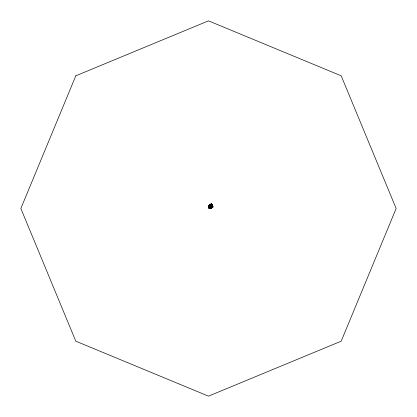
<?xml version="1.0" encoding="UTF-8"?>
<svg xmlns="http://www.w3.org/2000/svg" width="417" height="417" viewBox="0 0 417 417"><rect width="100%" height="100%" fill="white"/><g stroke="black" fill="none" stroke-linecap="round" stroke-linejoin="round"><path stroke-width="0.63" d="M209.334 206.587L210.001 205.399M209.548 205.941L209.433 206.389M209.35 205.644L209.214 205.263L209.011 206.431L208.656 206.326L208.677 205.367L209.214 205.263L209.011 206.431L209.146 205.216L209.35 205.644L209.011 206.431L208.568 206.149L208.677 205.367L209.35 205.644L208.568 206.149L209.214 205.852L209.021 205.289M210.939 207.369L209.011 207.296L208.917 206.743L209.725 206.29L209.887 207.176L210.382 207.369L209.537 206.978L209.887 207.176L208.922 207.213L208.641 206.738L209.339 206.551L209.819 205.753L209.542 206.504M211.815 206.118L212.284 206.16L212.712 205.56L211.466 205.795L211.794 206.639L211.815 206.118L212.253 206.347L212.529 205.894L212.467 205.2L212.055 205.258L212.253 206.347L211.455 206.988L211.179 206.519M210.903 205.571L211.174 206.034L211.711 205.826L210.976 205.336L211.012 205.675L210.976 205.336L211.435 205.654L211.08 205.831L211.57 205.357L211.226 204.716L210.012 204.533L210.111 205.185L209.715 204.653L209.438 205.279L209.782 206.154L209.715 204.653L209.459 205.393M212.008 204.81L211.268 204.768L211.028 204.033L211.753 205.039L212.029 204.46L211.247 203.757L212.029 204.46L211.513 204.95L211.862 204.549L211.132 203.809L211.268 204.768L212.039 205.81L211.779 205.644L211.716 204.643L212.576 205.133L212.566 205.482L211.716 204.643L211.502 205.002L212.039 205.81L212.039 204.658L211.716 204.643L211.732 205.112L212.576 205.133L211.779 205.644L211.716 204.643L212.566 205.482M212.029 204.919L212.039 204.658M208.568 205.894L208.802 206.196L208.609 205.732L209.219 205.466M211.424 205.675L211.356 206.67L211.424 205.675L211.059 205.982M208.615 206.936L209.172 206.749L209.887 207.176L209.365 207.296L208.615 206.936L209.892 206.707L209.85 207.322L210.246 207.51L210.262 207.087L210.142 207.343L209.657 206.921M211.122 204.022L211.753 205.039L211.753 204.32L211.273 203.976L211.935 204.101L211.862 204.549L211.315 204.533L211.059 203.991L211.268 204.768L211.935 204.101L211.247 203.757M211.57 205.357L210.804 204.731L211.164 205.654L210.762 204.716L211.414 205.43L211.226 204.716L210.736 205.461M211.075 204.502L211.059 203.991L211.862 204.549M211.518 205.998C211.758 204.935 210.121 205.19 211.289 205.242L211.549 205.831L211.038 205.258L209.939 205.055L209.683 206.597L211.221 207.775L211.581 207.239C212.3 205.388 209.636 207.489 210.137 206.79L210.335 206.561L210.356 207.301M208.802 206.196L208.969 205.32M209.047 206.498L208.839 205.951L208.516 206.728L209.105 206.201L208.51 206.149L208.568 207.082L209.152 207.119M212.467 205.2L212.284 206.16L211.836 205.607L212.055 205.258L212.571 205.55L212.279 205.873L211.836 205.607L212.097 205.685M208.656 206.326L208.609 205.732L209.214 205.852L208.677 205.367M209.902 205.336L209.73 205.852C209.621 206.358 210.418 204.815 210.012 204.533L211.435 205.654L211.054 205.607M209.881 208.119L210.074 207.588L210.877 207.525M209.615 208.026L209.339 208.088L212.117 206.78L212.196 207.124L211.278 206.973L211.143 207.369M210.893 206.915L210.575 207.473L211.221 207.775L211.627 206.545L211.221 207.775L210.71 207.588L210.069 206.936L210.71 207.588L210.496 206.029M211.091 207.478L211.763 207.009L211.888 206.17L211.763 207.009L211.091 207.546M209.365 207.296L209.172 206.749L209.725 206.29L208.917 207.082L208.641 206.738L209.198 207.317L209.683 207.051L208.922 207.213L208.917 206.743L209.011 207.296M209.84 205.967L209.501 206.702L210.048 206.478L209.933 205.951M211.753 205.039L212.029 204.46L211.091 204.382M211.878 207.551L210.642 208.495L208.62 208.083L211.878 207.551L213.061 206.801L210.642 208.495L208.62 208.083L211.7 207.901L212.467 207.499L211.648 207.322L210.642 208.495L209.569 207.682L209.694 208.406M208.51 206.149L208.552 206.415L209.105 206.201L208.755 206.024L208.568 207.082L208.51 206.149L208.839 205.951M211.32 206.665L212.529 205.894L211.117 205.383M209.501 206.702L209.782 206.201L209.438 205.279M209.376 207.051L209.198 207.317L208.776 206.999L209.068 206.561M211.278 204.273L211.544 203.892L211.132 203.809L211.716 204.163L211.461 203.866M211.367 207.082L212.769 206.623L210.382 207.812M212.206 207.098L211.622 207.046L212.607 206.504L209.808 207.729M212.769 206.623L209.522 207.963L212.769 206.623L211.325 207.129L212.576 206.832L212.196 207.124M211.101 205.727L211.555 205.315L211.836 205.67M212.712 205.56L211.596 206.749M210.142 207.343L210.595 206.962M212.071 206.931L211.278 206.973M211.648 207.322L213.061 206.801L211.7 207.901L209.569 207.682M211.596 206.264L211.966 206.623L211.085 207.348L211.763 207.009L210.298 207.197M211.289 205.242L210.82 205.138L211.2 205.086L211.549 205.831L211.2 205.086L211.393 205.607M211.377 207.603L213.061 206.801M211.622 207.046L212.305 206.728M209.522 207.963L210.872 207.338M211.033 207.317L211.581 207.239L210.721 206.603L211.242 207.755M212.154 206.941L210.184 207.807L212.008 206.957M211.904 205.623L211.466 205.795L212.206 206.003L211.888 205.539L212.571 205.55L212.253 206.347M211.221 205.2L210.267 205.466M211.68 206.67L211.966 206.623M210.861 205.305L211.216 205.258L211.617 206.05M210.074 207.296L209.6 207.02L210.246 207.51M210.58 205.164L211.555 205.315L211.872 205.941M211.888 205.539L212.571 205.55M209.793 206.321L209.021 206.358L208.839 205.659L209.23 206.29L209.115 205.628M208.776 206.999L209.115 207.228M210.304 206.311L210.241 206.988L209.699 206.165L210.184 206.227M211.096 207.937L210.637 207.494M212.498 206.884L211.674 207.02M209.084 206.128L208.719 206.04L209.011 206.431M210.971 205.513L211.711 205.826M211.299 205.685L211.742 205.878M209.892 206.707L210.34 206.941L209.699 206.165M208.917 207.082L209.292 207.317M209.402 206.801L208.755 206.024M209.782 206.201L210.137 206.79L209.756 206.16L210.048 206.478M209.715 204.653L210.152 205.138L210.012 204.533M211.174 206.034L211.591 206.493L211.502 205.878M209.61 205.821L209.782 206.154M209.433 205.831L209.621 206.363M212.456 205.758L212.05 205.795L212.055 205.258M75.811 75.811L20.85 208.5L75.811 341.189L208.5 396.15L341.189 341.189L396.15 208.5L341.189 75.811L208.5 20.85L75.811 75.811M210.022 206.05L209.49 206.749L209.334 206.134L210.022 206.05"/></g></svg>
